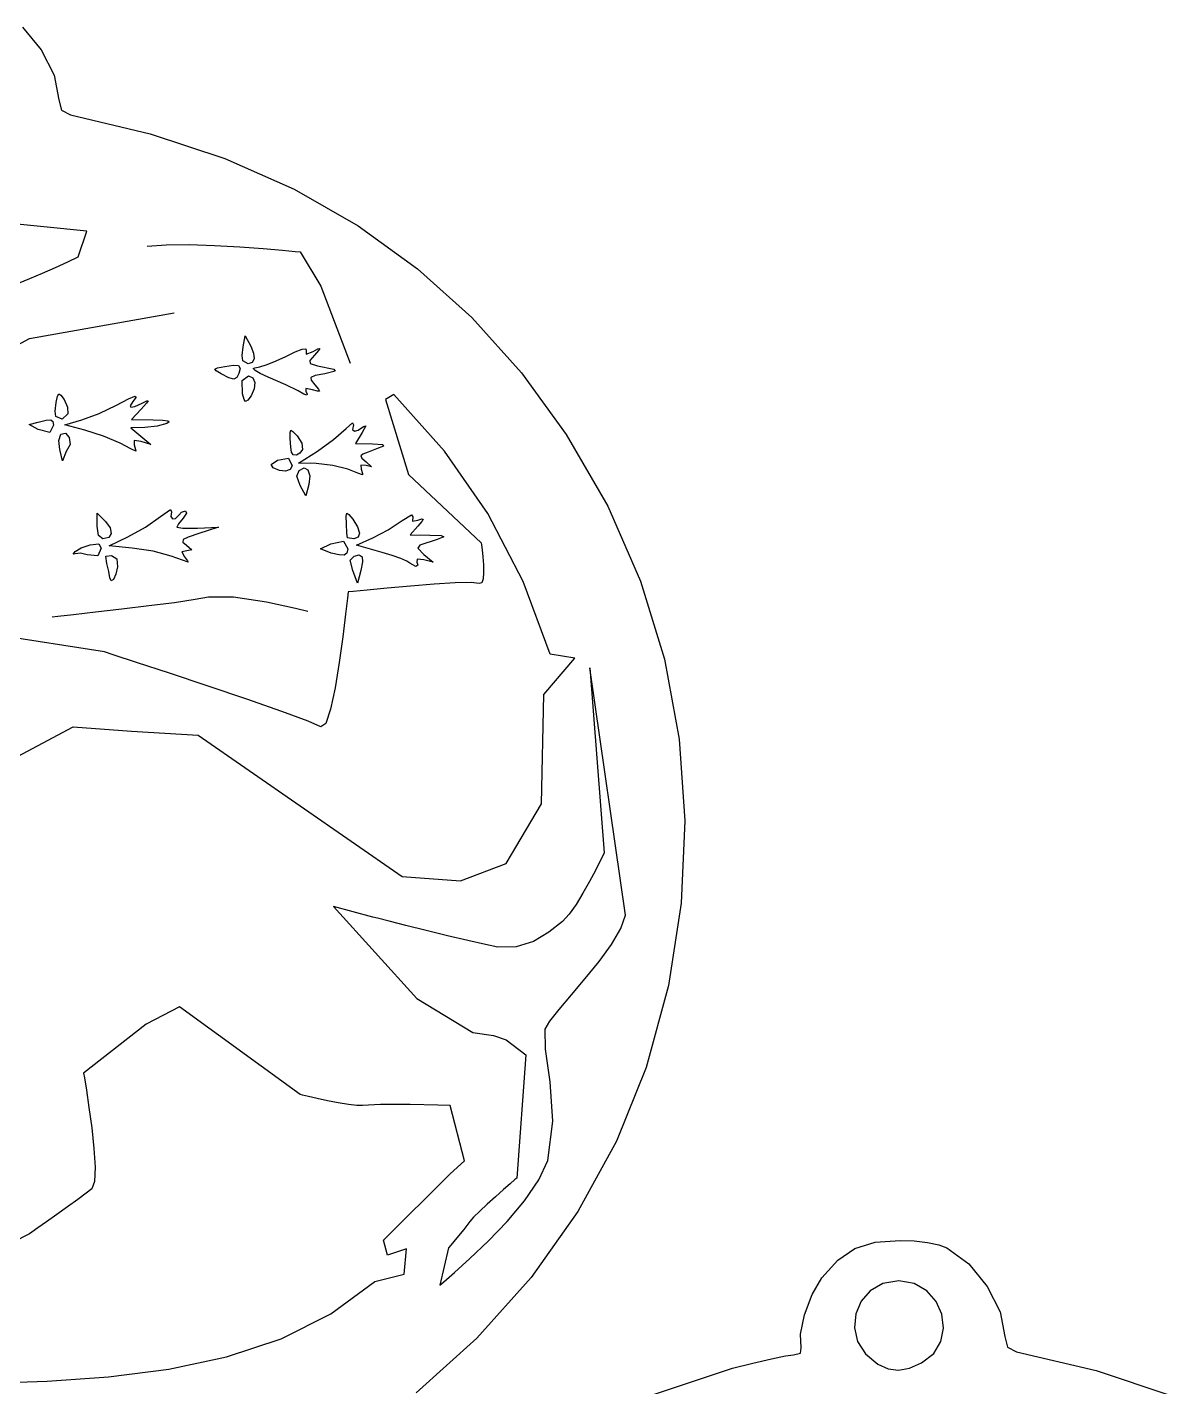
# Model space of a CAD drawing. Extents: x 23 to 528, y 384 to 592.
# Drawn here: x 404.4 to 485.5, y 493.7 to 590.2 of the extents above; entities that cross this region are included whole.
import ezdxf

# ---------------------------------------------------------------- set-up
doc = ezdxf.new("R2010")
doc.units = 0
doc.layers.get('0').update_dxf_attribs({"linetype": 'CONTINUOUS'})

msp = doc.modelspace()

# ---------------------------------------------------------------- linework, layer by layer
at = {"color": 0}
for p, q in [((404.058, 590.169), (405.373, 588.564)), ((405.373, 588.564), (406.284, 586.765)), ((406.284, 586.765), (406.626, 585.025)), ((406.626, 585.025), (406.816, 584.274)), ((406.816, 584.274), (407.451, 583.939)), ((407.451, 583.939), (413.113, 582.602)), ((413.113, 582.602), (418.398, 580.849)), ((418.398, 580.849), (423.312, 578.672)), ((423.312, 578.672), (427.863, 576.068)), ((408.612, 575.691), (400.001, 576.552)), ((427.863, 576.068), (432.065, 573.031)), ((408.002, 573.874), (408.612, 575.691)), ((412.888, 574.626), (414.235, 574.731)), ((414.235, 574.731), (415.879, 574.746)), ((415.879, 574.746), (417.671, 574.689)), ((417.671, 574.689), (419.467, 574.587)), ((419.467, 574.587), (421.121, 574.467)), ((421.121, 574.467), (422.483, 574.347)), ((422.483, 574.347), (423.404, 574.262)), ((423.404, 574.262), (423.746, 574.227)), ((423.746, 574.227), (425.224, 571.796)), ((405.472, 572.724), (406.389, 573.119)), ((406.389, 573.119), (407.254, 573.514)), ((407.254, 573.514), (408.002, 573.874)), ((403.754, 572.012), (404.573, 572.343)), ((404.573, 572.343), (405.472, 572.724)), ((432.065, 573.031), (435.92, 569.56)), ((425.224, 571.796), (427.291, 566.335)), ((404.541, 568.078), (414.817, 569.895)), ((435.92, 569.56), (439.441, 565.64)), ((419.703, 567.492), (419.855, 568.276)), ((419.855, 568.276), (420.243, 567.531)), ((393.661, 562.236), (404.541, 568.078)), ((419.636, 566.875), (419.703, 567.492)), ((420.243, 567.531), (420.444, 567.027)), ((423.404, 567.133), (423.88, 567.313)), ((423.88, 567.313), (424.141, 567.344)), ((424.141, 567.344), (424.184, 567.228)), ((424.66, 567.161), (425.009, 567.341)), ((425.009, 567.341), (425.14, 567.373)), ((425.14, 567.373), (425.051, 567.231)), ((419.686, 566.494), (419.636, 566.875)), ((420.067, 566.279), (419.686, 566.494)), ((420.352, 566.371), (420.067, 566.279)), ((420.479, 566.632), (420.352, 566.371)), ((420.444, 567.027), (420.479, 566.632)), ((421.414, 566.237), (422.053, 566.494)), ((422.053, 566.494), (422.727, 566.808)), ((422.727, 566.808), (423.404, 567.133)), ((424.184, 567.228), (424.18, 566.974)), ((424.18, 566.974), (424.66, 567.161)), ((424.762, 566.9), (424.445, 566.526)), ((424.445, 566.526), (424.466, 566.311)), ((425.051, 567.231), (424.762, 566.9)), ((417.696, 565.901), (417.893, 565.993)), ((417.791, 565.774), (417.696, 565.901)), ((418.148, 565.566), (417.791, 565.774)), ((417.893, 565.993), (418.405, 566.102)), ((418.691, 565.291), (418.148, 565.566)), ((418.405, 566.102), (419.029, 566.194)), ((419.029, 566.194), (419.382, 566.155)), ((419.407, 565.587), (419.252, 565.302)), ((419.382, 566.155), (419.495, 565.958)), ((419.495, 565.958), (419.407, 565.587)), ((419.636, 565.09), (420.091, 565.432)), ((420.091, 565.432), (420.388, 565.298)), ((420.405, 565.94), (420.522, 565.993)), ((420.546, 565.803), (420.405, 565.94)), ((420.522, 565.993), (420.878, 566.06)), ((420.913, 565.598), (420.546, 565.803)), ((420.878, 566.06), (421.414, 566.237)), ((421.478, 565.344), (420.913, 565.598)), ((424.466, 566.311), (424.977, 566.141)), ((424.808, 565.443), (424.508, 565.312)), ((425.489, 565.577), (424.808, 565.443)), ((424.977, 566.141), (426.134, 565.908)), ((426.226, 565.767), (425.489, 565.577)), ((426.134, 565.908), (426.226, 565.767)), ((439.441, 565.64), (442.63, 561.273)), ((419.036, 565.203), (418.691, 565.291)), ((419.252, 565.302), (419.036, 565.203)), ((419.668, 564.162), (419.636, 565.09)), ((420.486, 564.497), (420.268, 564.021)), ((420.388, 565.298), (420.525, 564.956)), ((420.525, 564.956), (420.486, 564.497)), ((422.741, 564.794), (421.478, 565.344)), ((423.594, 564.37), (422.741, 564.794)), ((424.155, 564.522), (424.141, 564.335)), ((424.617, 564.437), (424.155, 564.522)), ((424.508, 565.312), (424.519, 565.118)), ((424.519, 565.118), (424.783, 564.794)), ((424.988, 564.332), (424.617, 564.437)), ((424.783, 564.794), (425.055, 564.48)), ((425.055, 564.48), (425.129, 564.335)), ((406.372, 562.927), (406.439, 563.545)), ((406.439, 563.545), (406.534, 563.986)), ((406.534, 563.986), (406.626, 564.152)), ((406.626, 564.152), (406.763, 564.063)), ((406.763, 564.063), (407.003, 563.739)), ((407.003, 563.739), (407.25, 563.203)), ((410.718, 563.34), (411.572, 563.799)), ((411.572, 563.799), (412.02, 563.986)), ((411.882, 563.601), (411.688, 563.312)), ((412.104, 563.915), (411.882, 563.601)), ((412.02, 563.986), (412.104, 563.915)), ((412.02, 563.259), (412.535, 563.495)), ((412.835, 563.481), (412.468, 563.072)), ((412.535, 563.495), (412.863, 563.658)), ((412.965, 563.665), (412.835, 563.481)), ((412.863, 563.658), (412.965, 563.665)), ((419.781, 563.749), (419.668, 564.162)), ((419.88, 563.598), (419.781, 563.749)), ((420.024, 563.693), (419.88, 563.598)), ((420.268, 564.021), (420.024, 563.693)), ((424.014, 564.138), (423.594, 564.37)), ((424.222, 564.053), (424.014, 564.138)), ((424.141, 564.335), (424.254, 564.12)), ((424.254, 564.12), (424.222, 564.053)), ((425.129, 564.335), (424.988, 564.332)), ((430.382, 564.099), (429.803, 563.753)), ((429.803, 563.753), (431.43, 558.44)), ((433.977, 560.088), (430.382, 564.099)), ((406.421, 562.543), (406.372, 562.927)), ((406.859, 562.345), (406.421, 562.543)), ((407.261, 562.737), (406.859, 562.345)), ((407.25, 563.203), (407.261, 562.737)), ((408.263, 562.303), (409.487, 562.755)), ((409.487, 562.755), (410.718, 563.34)), ((411.688, 563.312), (411.738, 563.196)), ((411.738, 563.196), (412.02, 563.259)), ((412.468, 563.072), (411.783, 562.328)), ((404.516, 561.971), (405.165, 562.148)), ((405.165, 561.633), (404.516, 561.971)), ((405.165, 562.148), (405.733, 562.282)), ((405.977, 561.414), (405.165, 561.633)), ((405.733, 562.282), (406.054, 562.3)), ((406.238, 561.922), (405.977, 561.414)), ((406.054, 562.3), (406.202, 562.183)), ((406.202, 562.183), (406.238, 561.922)), ((407.042, 561.943), (408.263, 562.303)), ((408.478, 561.576), (407.042, 561.943)), ((409.801, 561.153), (408.478, 561.576)), ((412.729, 561.774), (411.741, 561.746)), ((411.741, 561.746), (413.152, 560.56)), ((411.783, 562.328), (413.314, 562.31)), ((413.593, 561.869), (412.729, 561.774)), ((413.314, 562.31), (413.995, 562.289)), ((414.281, 562.046), (413.593, 561.869)), ((413.995, 562.289), (414.369, 562.24)), ((414.461, 562.162), (414.281, 562.046)), ((414.369, 562.24), (414.461, 562.162)), ((423.033, 561.407), (423.083, 561.573)), ((423.083, 561.573), (423.235, 561.488)), ((426.124, 560.903), (427.013, 561.686)), ((427.013, 561.686), (427.457, 562.088)), ((427.457, 562.088), (427.528, 561.957)), ((427.528, 561.957), (427.471, 561.633)), ((427.471, 561.633), (427.598, 561.499)), ((427.598, 561.499), (427.87, 561.566)), ((427.87, 561.566), (428.248, 561.837)), ((428.399, 561.88), (428.156, 561.414)), ((428.248, 561.837), (428.399, 561.88)), ((406.629, 560.853), (406.777, 561.287)), ((406.689, 560.201), (406.629, 560.853)), ((406.777, 561.287), (407.106, 561.354)), ((407.106, 561.354), (407.37, 561.047)), ((407.427, 560.557), (407.141, 560.07)), ((407.37, 561.047), (407.427, 560.557)), ((410.968, 560.652), (409.801, 561.153)), ((411.73, 560.257), (410.968, 560.652)), ((412.475, 560.772), (411.963, 560.853)), ((411.963, 560.853), (411.974, 560.529)), ((411.974, 560.529), (412.076, 560.211)), ((413.152, 560.56), (412.475, 560.772)), ((423.048, 560.977), (423.033, 561.407)), ((423.086, 560.377), (423.048, 560.977)), ((423.235, 561.488), (423.538, 561.174)), ((423.538, 561.174), (423.866, 560.656)), ((423.866, 560.656), (423.912, 560.197)), ((424.97, 560.077), (426.124, 560.903)), ((428.156, 561.414), (427.673, 560.634)), ((427.673, 560.634), (428.879, 560.613)), ((428.879, 560.613), (429.606, 560.55)), ((429.606, 560.55), (429.662, 560.433)), ((442.63, 561.273), (445.583, 556.189)), ((406.89, 559.4), (406.689, 560.201)), ((407.141, 560.07), (406.89, 559.4)), ((412.087, 560.084), (411.73, 560.257)), ((412.076, 560.211), (412.087, 560.084)), ((422.148, 559.439), (422.931, 559.594)), ((422.931, 559.594), (423.171, 559.036)), ((423.129, 560.003), (423.086, 560.377)), ((423.259, 559.816), (423.129, 560.003)), ((423.485, 559.802), (423.259, 559.816)), ((423.728, 559.936), (423.485, 559.802)), ((423.626, 559.223), (424.97, 560.077)), ((423.912, 560.197), (423.728, 559.936)), ((428.191, 559.872), (428.05, 559.745)), ((428.05, 559.745), (428.131, 559.587)), ((428.131, 559.587), (428.42, 559.336)), ((428.561, 560.021), (428.191, 559.872)), ((429.165, 560.246), (428.561, 560.021)), ((429.662, 560.433), (429.165, 560.246)), ((437.056, 555.65), (433.977, 560.088)), ((421.7, 559.146), (422.148, 559.439)), ((421.823, 558.899), (421.7, 559.146)), ((422.271, 558.712), (421.823, 558.899)), ((422.709, 558.677), (422.271, 558.712)), ((423.041, 558.789), (422.709, 558.677)), ((423.171, 559.036), (423.041, 558.789)), ((423.506, 558.306), (423.686, 558.722)), ((424.882, 559.202), (423.626, 559.223)), ((423.686, 558.722), (424.039, 558.913)), ((424.039, 558.913), (424.303, 558.754)), ((424.303, 558.754), (424.427, 558.327)), ((426.057, 559.079), (424.882, 559.202)), ((427.122, 558.8), (426.057, 559.079)), ((427.838, 558.528), (427.122, 558.8)), ((428.431, 559.065), (428.061, 559.1)), ((428.061, 559.1), (428.071, 558.807)), ((428.071, 558.807), (428.166, 558.511)), ((428.42, 559.336), (428.808, 558.983)), ((428.808, 558.983), (428.431, 559.065)), ((423.746, 557.65), (423.506, 558.306)), ((424.141, 556.913), (423.746, 557.65)), ((424.353, 557.71), (424.141, 556.913)), ((424.427, 558.327), (424.353, 557.71)), ((428.173, 558.398), (427.838, 558.528)), ((428.166, 558.511), (428.173, 558.398)), ((431.43, 558.44), (436.598, 553.582)), ((413.844, 555.442), (414.539, 555.946)), ((414.539, 555.946), (414.627, 555.77)), ((414.627, 555.77), (414.581, 555.449)), ((415.128, 555.554), (415.339, 555.756)), ((415.339, 555.756), (415.611, 555.84)), ((415.611, 555.84), (415.692, 555.689)), ((445.583, 556.189), (447.904, 550.859)), ((409.342, 554.771), (409.342, 555.681)), ((409.342, 555.681), (409.942, 555.082)), ((409.444, 554.09), (409.342, 554.771)), ((409.942, 555.082), (410.273, 554.634)), ((412.764, 554.68), (413.844, 555.442)), ((414.581, 555.449), (414.69, 555.286)), ((414.69, 555.286), (414.895, 555.315)), ((414.895, 555.315), (415.128, 555.554)), ((415.124, 554.923), (414.987, 554.687)), ((415.452, 555.322), (415.124, 554.923)), ((415.692, 555.689), (415.452, 555.322)), ((427.009, 555.463), (427.052, 555.674)), ((427.03, 554.937), (427.009, 555.463)), ((427.069, 554.26), (427.03, 554.937)), ((427.052, 555.674), (427.189, 555.593)), ((427.189, 555.593), (427.475, 555.255)), ((427.475, 555.255), (427.821, 554.722)), ((429.997, 554.51), (430.992, 555.159)), ((430.992, 555.159), (431.638, 555.572)), ((432.089, 554.757), (431.55, 554.143)), ((431.638, 555.572), (431.744, 555.424)), ((431.744, 555.424), (431.726, 555.121)), ((431.726, 555.121), (432.1, 555.177)), ((432.379, 555.096), (432.089, 554.757)), ((432.1, 555.177), (432.382, 555.272)), ((432.477, 555.258), (432.379, 555.096)), ((432.382, 555.272), (432.477, 555.258)), ((439.572, 550.834), (437.056, 555.65)), ((409.751, 553.861), (409.444, 554.09)), ((410.168, 553.967), (409.751, 553.861)), ((410.344, 554.242), (410.168, 553.967)), ((410.192, 553.378), (411.533, 553.999)), ((410.273, 554.634), (410.344, 554.242)), ((411.533, 553.999), (412.764, 554.68)), ((414.987, 554.687), (415.421, 554.62)), ((415.421, 554.62), (416.468, 554.623)), ((415.449, 553.805), (415.435, 553.632)), ((415.802, 553.988), (415.449, 553.805)), ((416.553, 554.239), (415.802, 553.988)), ((416.468, 554.623), (417.95, 554.683)), ((417.95, 554.683), (416.553, 554.239)), ((427.101, 553.932), (427.069, 554.26)), ((427.545, 553.861), (427.101, 553.932)), ((427.859, 553.974), (427.545, 553.861)), ((427.747, 553.417), (428.907, 553.935)), ((427.821, 554.722), (427.951, 554.277)), ((427.951, 554.277), (427.859, 553.974)), ((428.907, 553.935), (429.997, 554.51)), ((431.55, 554.143), (432.936, 554.122)), ((433.469, 553.812), (432.245, 553.413)), ((432.936, 554.122), (433.747, 554.097)), ((433.948, 554.016), (433.469, 553.812)), ((433.747, 554.097), (433.948, 554.016)), ((407.649, 552.764), (407.79, 552.954)), ((407.79, 552.954), (408.217, 553.226)), ((408.157, 552.842), (407.79, 552.799)), ((408.637, 552.732), (408.157, 552.842)), ((408.217, 553.226), (408.848, 553.448)), ((408.848, 553.448), (409.459, 553.508)), ((409.624, 553.205), (409.384, 552.655)), ((409.459, 553.508), (409.624, 553.205)), ((411.833, 553.208), (410.192, 553.378)), ((413.318, 552.979), (411.833, 553.208)), ((414.584, 552.637), (413.318, 552.979)), ((415.71, 553.018), (415.364, 552.937)), ((415.364, 552.937), (415.551, 552.595)), ((415.435, 553.632), (415.689, 553.406)), ((415.689, 553.406), (416.07, 553.074)), ((416.07, 553.074), (415.71, 553.018)), ((425.196, 553.166), (425.916, 553.505)), ((425.947, 552.849), (425.196, 553.166)), ((425.916, 553.505), (426.815, 553.699)), ((426.505, 552.725), (425.947, 552.849)), ((426.815, 553.699), (427.122, 553.156)), ((427.062, 552.835), (426.868, 552.708)), ((427.122, 553.156), (427.062, 552.835)), ((429.556, 552.898), (427.747, 553.417)), ((430.272, 552.676), (429.556, 552.898)), ((432.245, 553.413), (432.103, 553.194)), ((432.103, 553.194), (432.527, 552.746)), ((436.598, 553.582), (436.612, 553.448)), ((436.612, 553.448), (436.658, 553.092)), ((436.658, 553.092), (436.707, 552.591)), ((407.79, 552.799), (407.649, 552.764)), ((409.384, 552.655), (408.637, 552.732)), ((409.967, 552.644), (410.362, 552.683)), ((410.03, 552.125), (409.967, 552.644)), ((410.178, 551.554), (410.03, 552.125)), ((410.362, 552.683), (410.75, 552.443)), ((410.799, 551.882), (410.676, 551.353)), ((410.75, 552.443), (410.799, 551.882)), ((415.396, 552.344), (414.584, 552.637)), ((415.798, 552.203), (415.396, 552.344)), ((415.551, 552.595), (415.766, 552.305)), ((415.766, 552.305), (415.798, 552.203)), ((426.868, 552.708), (426.505, 552.725)), ((427.302, 552.348), (427.577, 552.644)), ((427.493, 551.607), (427.302, 552.348)), ((427.577, 552.644), (427.944, 552.725)), ((427.944, 552.725), (428.142, 552.595)), ((428.173, 552.235), (428.054, 551.621)), ((428.142, 552.595), (428.173, 552.235)), ((430.879, 552.457), (430.272, 552.676)), ((431.317, 552.27), (430.879, 552.457)), ((431.521, 552.132), (431.317, 552.27)), ((431.955, 551.889), (431.521, 552.132)), ((432.093, 551.984), (431.955, 551.889)), ((432.04, 552.422), (432.033, 552.214)), ((432.033, 552.214), (432.093, 551.984)), ((432.513, 552.369), (432.04, 552.422)), ((433.19, 552.2), (432.513, 552.369)), ((432.527, 552.746), (433.19, 552.2)), ((436.707, 552.591), (436.746, 552.027)), ((436.746, 552.027), (436.757, 551.48)), ((410.256, 551.102), (410.178, 551.554)), ((410.344, 550.877), (410.256, 551.102)), ((410.503, 550.989), (410.344, 550.877)), ((410.676, 551.353), (410.503, 550.989)), ((427.821, 550.728), (427.493, 551.607)), ((428.054, 551.621), (427.821, 550.728)), ((436.721, 551.021), (436.626, 550.736)), ((436.757, 551.48), (436.721, 551.021)), ((427.143, 550.093), (427.097, 549.66)), ((427.517, 550.132), (427.143, 550.093)), ((428.512, 550.231), (427.517, 550.132)), ((429.93, 550.365), (428.512, 550.231)), ((431.574, 550.51), (429.93, 550.365)), ((433.243, 550.644), (431.574, 550.51)), ((434.746, 550.736), (433.243, 550.644)), ((435.878, 550.76), (434.746, 550.736)), ((436.45, 550.7), (435.878, 550.76)), ((436.626, 550.736), (436.45, 550.7)), ((441.477, 545.687), (439.572, 550.834)), ((447.904, 550.859), (449.591, 545.331)), ((411.088, 548.89), (413.018, 549.123)), ((413.018, 549.123), (414.824, 549.356)), ((414.824, 549.356), (416.295, 549.571)), ((416.295, 549.571), (417.234, 549.748)), ((417.234, 549.748), (419.015, 549.758)), ((419.015, 549.758), (421.361, 549.395)), ((421.361, 549.395), (423.407, 548.954)), ((423.407, 548.954), (424.286, 548.739)), ((427.097, 549.66), (426.967, 548.513)), ((406.153, 548.337), (406.562, 548.379)), ((406.562, 548.379), (407.656, 548.499)), ((407.656, 548.499), (409.233, 548.675)), ((409.233, 548.675), (411.088, 548.89)), ((426.967, 548.513), (426.769, 546.908)), ((409.861, 545.842), (402.033, 547.056)), ((426.769, 546.908), (426.515, 545.088)), ((410.485, 545.641), (409.861, 545.842)), ((412.136, 545.098), (410.485, 545.641)), ((414.489, 544.322), (412.136, 545.098)), ((441.029, 542.809), (443.244, 545.387)), ((443.244, 545.387), (441.477, 545.687)), ((449.591, 545.331), (450.638, 539.648)), ((417.209, 543.415), (414.489, 544.322)), ((426.515, 545.088), (426.219, 543.292)), ((444.302, 544.71), (445.311, 531.576)), ((446.832, 527.17), (444.302, 544.71)), ((419.971, 542.477), (417.209, 543.415)), ((426.219, 543.292), (425.898, 541.771)), ((422.448, 541.616), (419.971, 542.477)), ((440.88, 535.065), (441.029, 542.809)), ((424.311, 540.935), (422.448, 541.616)), ((425.898, 541.771), (425.559, 540.77)), ((390.215, 531.273), (407.645, 540.53)), ((407.645, 540.53), (411.78, 540.226)), ((425.224, 540.53), (424.311, 540.935)), ((425.559, 540.77), (425.224, 540.53)), ((411.78, 540.226), (416.507, 539.923)), ((416.507, 539.923), (430.985, 529.904)), ((450.638, 539.648), (451.041, 533.862)), ((438.372, 530.818), (440.88, 535.065)), ((451.041, 533.862), (450.786, 528.02)), ((435.12, 529.601), (438.372, 530.818)), ((445.015, 530.966), (444.691, 530.32)), ((445.234, 531.41), (445.015, 530.966)), ((445.311, 531.576), (445.234, 531.41)), ((430.985, 529.904), (435.12, 529.601)), ((444.691, 530.32), (444.278, 529.544)), ((443.812, 528.722), (443.318, 527.925)), ((444.278, 529.544), (443.812, 528.722)), ((428.914, 527.022), (426.11, 527.78)), ((426.11, 527.78), (432.019, 521.254)), ((443.318, 527.925), (442.824, 527.233)), ((450.786, 528.02), (449.876, 522.171)), ((429.225, 526.944), (428.914, 527.022)), ((430.05, 526.732), (429.225, 526.944)), ((442.824, 527.233), (442.359, 526.715)), ((446.486, 526.207), (446.832, 527.17)), ((431.253, 526.433), (430.05, 526.732)), ((432.682, 526.073), (431.253, 526.433)), ((434.195, 525.702), (432.682, 526.073)), ((441.392, 525.942), (440.291, 525.297)), ((442.359, 526.715), (441.392, 525.942)), ((445.823, 525.085), (446.486, 526.207)), ((435.645, 525.357), (434.195, 525.702)), ((436.891, 525.078), (435.645, 525.357)), ((437.78, 524.898), (436.891, 525.078)), ((439.078, 524.905), (437.78, 524.898)), ((440.291, 525.297), (439.078, 524.905)), ((444.948, 523.882), (445.823, 525.085)), ((443.971, 522.661), (444.948, 523.882)), ((442.994, 521.501), (443.971, 522.661)), ((449.876, 522.171), (448.303, 516.361)), ((432.019, 521.254), (436.009, 518.823)), ((442.126, 520.467), (442.994, 521.501)), ((415.181, 520.644), (412.814, 519.434)), ((423.746, 514.424), (415.181, 520.644)), ((441.47, 519.631), (442.126, 520.467)), ((412.814, 519.434), (408.386, 515.941)), ((441.134, 519.067), (441.47, 519.631)), ((441.149, 517.652), (441.134, 519.067)), ((436.009, 518.823), (437.466, 518.612)), ((437.466, 518.612), (438.351, 518.308)), ((438.351, 518.308), (439.752, 517.243)), ((439.752, 517.243), (439.11, 508.504)), ((441.477, 515.324), (441.149, 517.652)), ((448.303, 516.361), (446.197, 511.119)), ((408.386, 515.941), (408.439, 515.613)), ((408.439, 515.613), (408.58, 514.745)), ((441.678, 512.544), (441.477, 515.324)), ((408.58, 514.745), (408.764, 513.507)), ((423.908, 514.385), (423.746, 514.424)), ((424.335, 514.283), (423.908, 514.385)), ((424.953, 514.142), (424.335, 514.283)), ((408.764, 513.507), (408.958, 512.071)), ((425.683, 513.987), (424.953, 514.142)), ((426.452, 513.838), (425.683, 513.987)), ((427.172, 513.719), (426.452, 513.838)), ((427.775, 513.655), (427.172, 513.719)), ((428.177, 513.662), (427.775, 513.655)), ((429.458, 513.729), (428.177, 513.662)), ((431.557, 513.722), (429.458, 513.729)), ((433.514, 513.687), (431.557, 513.722)), ((434.382, 513.662), (433.514, 513.687)), ((435.416, 509.718), (434.382, 513.662)), ((441.311, 509.76), (441.678, 512.544)), ((408.958, 512.071), (409.113, 510.607)), ((409.113, 510.607), (409.194, 509.284)), ((446.197, 511.119), (443.456, 506.13)), ((434.382, 508.808), (435.416, 509.718)), ((440.676, 508.374), (441.311, 509.76)), ((409.194, 509.284), (409.159, 508.272)), ((429.655, 504.102), (434.382, 508.808)), ((439.11, 508.504), (438.983, 508.395)), ((408.975, 507.746), (408.57, 507.432)), ((409.159, 508.272), (408.975, 507.746)), ((438.171, 507.686), (437.607, 507.185)), ((438.651, 508.106), (438.171, 507.686)), ((438.983, 508.395), (438.651, 508.106)), ((439.667, 506.899), (440.676, 508.374)), ((407.97, 506.991), (407.247, 506.469)), ((408.57, 507.432), (407.97, 506.991)), ((437.025, 506.659), (436.485, 506.151)), ((437.607, 507.185), (437.025, 506.659)), ((438.422, 505.421), (439.667, 506.899)), ((406.481, 505.922), (405.751, 505.407)), ((407.247, 506.469), (406.481, 505.922)), ((436.047, 505.721), (435.779, 505.414)), ((436.485, 506.151), (436.047, 505.721)), ((443.456, 506.13), (440.133, 501.449)), ((404.703, 504.67), (404.544, 504.557)), ((405.13, 504.97), (404.703, 504.67)), ((405.751, 505.407), (405.13, 504.97)), ((435.352, 504.864), (434.852, 504.254)), ((435.779, 505.414), (435.352, 504.864)), ((437.081, 504.024), (438.422, 505.421)), ((404.544, 504.557), (400.999, 502.737)), ((429.951, 503.036), (429.655, 504.102)), ((434.435, 503.753), (434.262, 503.544)), ((434.852, 504.254), (434.435, 503.753)), ((435.79, 502.789), (437.081, 504.024)), ((463.109, 503.499), (464.545, 503.95)), ((464.545, 503.95), (466.319, 504.084)), ((466.319, 504.084), (467.3, 504.045)), ((467.3, 504.045), (468.245, 503.932)), ((468.245, 503.932), (469.057, 503.767)), ((469.057, 503.767), (469.625, 503.566)), ((431.281, 503.495), (429.951, 503.036)), ((431.133, 501.675), (431.281, 503.495)), ((434.262, 503.544), (433.645, 500.913)), ((434.693, 501.805), (435.79, 502.789)), ((460.76, 501.431), (461.888, 502.677)), ((461.888, 502.677), (463.109, 503.499)), ((469.625, 503.566), (471.174, 502.408)), ((433.931, 501.153), (434.693, 501.805)), ((471.174, 502.408), (472.489, 500.803)), ((425.926, 498.86), (429.041, 501.167)), ((429.041, 501.167), (431.133, 501.675)), ((433.645, 500.913), (433.931, 501.153)), ((440.133, 501.449), (436.284, 497.138)), ((460.068, 500.235), (460.76, 501.431)), ((465.085, 501.019), (464.192, 500.514)), ((466.21, 501.202), (465.085, 501.019)), ((467.311, 501.015), (466.21, 501.202)), ((468.203, 500.5), (467.311, 501.015)), ((472.489, 500.803), (473.4, 499.004)), ((459.532, 498.796), (460.068, 500.235)), ((463.546, 499.77), (463.169, 498.87)), ((464.192, 500.514), (463.546, 499.77)), ((468.863, 499.749), (468.203, 500.5)), ((469.265, 498.842), (468.863, 499.749)), ((422.395, 497.106), (425.926, 498.86)), ((459.243, 497.431), (459.532, 498.796)), ((463.169, 498.87), (463.077, 497.889)), ((469.388, 497.865), (469.265, 498.842)), ((473.4, 499.004), (473.742, 497.268)), ((463.077, 497.889), (463.296, 496.912)), ((469.209, 496.909), (469.388, 497.865)), ((418.532, 495.822), (422.395, 497.106)), ((436.284, 497.138), (431.973, 493.254)), ((459.292, 496.464), (459.243, 497.431)), ((463.296, 496.912), (463.843, 496.023)), ((468.697, 496.055), (469.209, 496.909)), ((473.742, 497.268), (473.932, 496.517)), ((458.184, 495.882), (458.756, 495.956)), ((458.756, 495.956), (459.246, 496.087)), ((459.246, 496.087), (459.292, 496.464)), ((463.843, 496.023), (464.739, 495.293)), ((467.836, 495.388), (468.697, 496.055)), ((473.932, 496.517), (474.567, 496.178)), ((474.567, 496.178), (480.229, 494.841)), ((410.146, 494.39), (414.419, 494.944)), ((414.419, 494.944), (418.532, 495.822)), ((448.31, 492.989), (454.413, 495.011)), ((454.413, 495.011), (455.87, 495.381)), ((455.87, 495.381), (457.175, 495.677)), ((457.175, 495.677), (458.184, 495.882)), ((464.739, 495.293), (465.469, 494.975)), ((465.469, 494.975), (466.196, 494.884)), ((466.196, 494.884), (466.968, 495.021)), ((466.968, 495.021), (467.836, 495.388)), ((401.44, 493.959), (405.79, 494.086)), ((405.79, 494.086), (410.146, 494.39)), ((480.229, 494.841), (485.514, 493.088))]:
    msp.add_line(p, q, dxfattribs=at)

doc.saveas('drawing.dxf')
